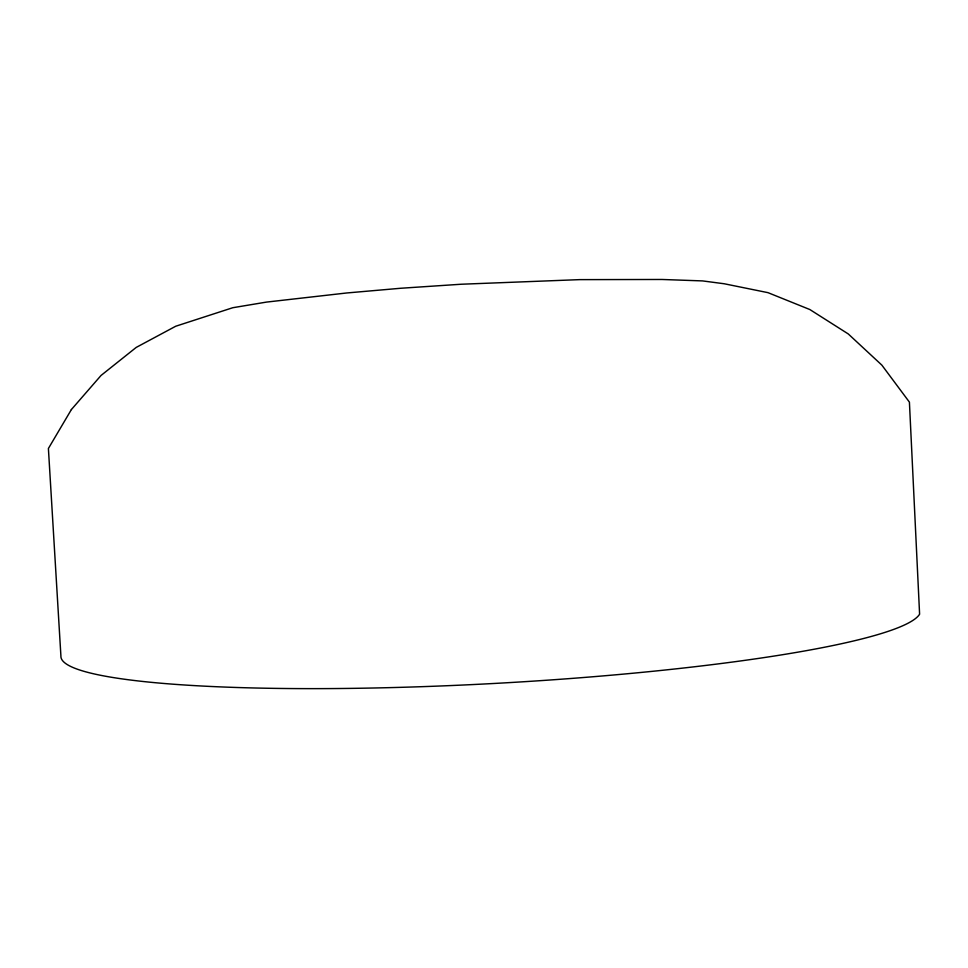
<?xml version="1.0" encoding="UTF-8"?>
<svg xmlns="http://www.w3.org/2000/svg" width="968" height="968" viewBox="0 0 968 968"><rect width="100%" height="100%" fill="white"/><g stroke="black" fill="none" stroke-linecap="round" stroke-linejoin="round"><path stroke-width="1.45" d="M71.402 409.537L48.4 448.486L60.911 655.977A430.579 50.239 -3.1 0 0 473.388 684.533A430.579 50.239 -3.1 0 0 919.6 614.196L909.412 402.131L881.872 365.142L848.258 333.936L809.829 309.53L767.999 292.663L724.27 283.769L702.599 280.914L662.076 279.474L579.699 279.631L461.155 284.241L400.607 288.27L346.701 292.977L266.43 302.101L232.756 307.727L175.716 326.24L136.234 347.403L101.035 375.463L71.402 409.537"/></g></svg>
